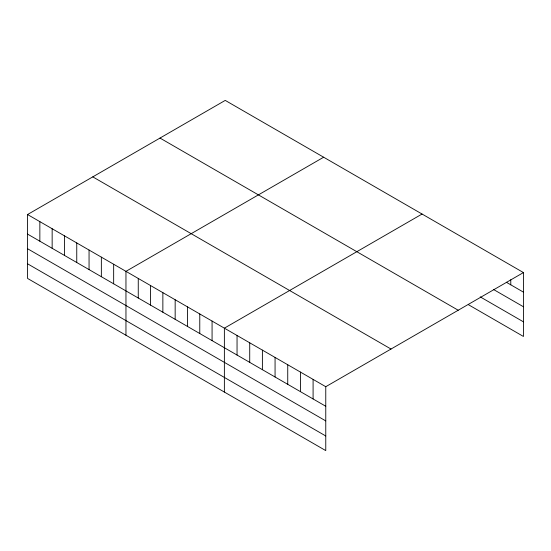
<?xml version="1.0" encoding="UTF-8"?>
<svg xmlns="http://www.w3.org/2000/svg" width="551" height="551" viewBox="0 0 551 551"><rect width="100%" height="100%" fill="white"/><g stroke="black" fill="none" stroke-linecap="round" stroke-linejoin="round"><path stroke-width="0.83" d="M468.281 304.613L523.45 336.468L523.45 272.573L225.235 100.399L27.55 214.532L27.55 278.427L325.765 450.601L325.765 386.706L27.55 214.532M323.644 157.214L125.959 271.347L125.959 335.242M422.059 214.036L224.374 328.169L224.374 392.064M325.765 386.706L523.45 272.573M506.3 282.236L523.45 292.14M493.627 289.55L523.45 306.769M480.21 296.872L523.45 321.839M159.997 138.067L458.212 310.234M92.788 176.871L391.003 349.038M27.55 234.099L325.765 406.273M27.55 248.728L325.765 420.902M27.55 263.798L325.765 435.972M510.777 279.715L510.777 284.819M313.092 379.391L313.092 398.952M300.419 372.07L300.419 391.637M287.739 364.755L287.739 384.316M275.066 357.434L275.066 377.001M262.393 350.119L262.393 369.687M249.72 342.798L249.72 362.365M237.047 335.483L237.047 355.051M212.073 321.068L212.073 340.628M199.772 313.96L199.772 333.527M187.471 306.859L187.471 326.426M175.163 299.758L175.163 319.325M162.862 292.657L162.862 312.224M150.561 285.556L150.561 305.116M138.26 278.455L138.26 298.015M113.658 264.246L113.658 283.813M101.356 257.145L101.356 276.712M89.055 250.044L89.055 269.611M76.754 242.943L76.754 262.503M64.453 235.842L64.453 255.402M52.152 228.734L52.152 248.301M39.851 221.633L39.851 241.2"/></g></svg>
